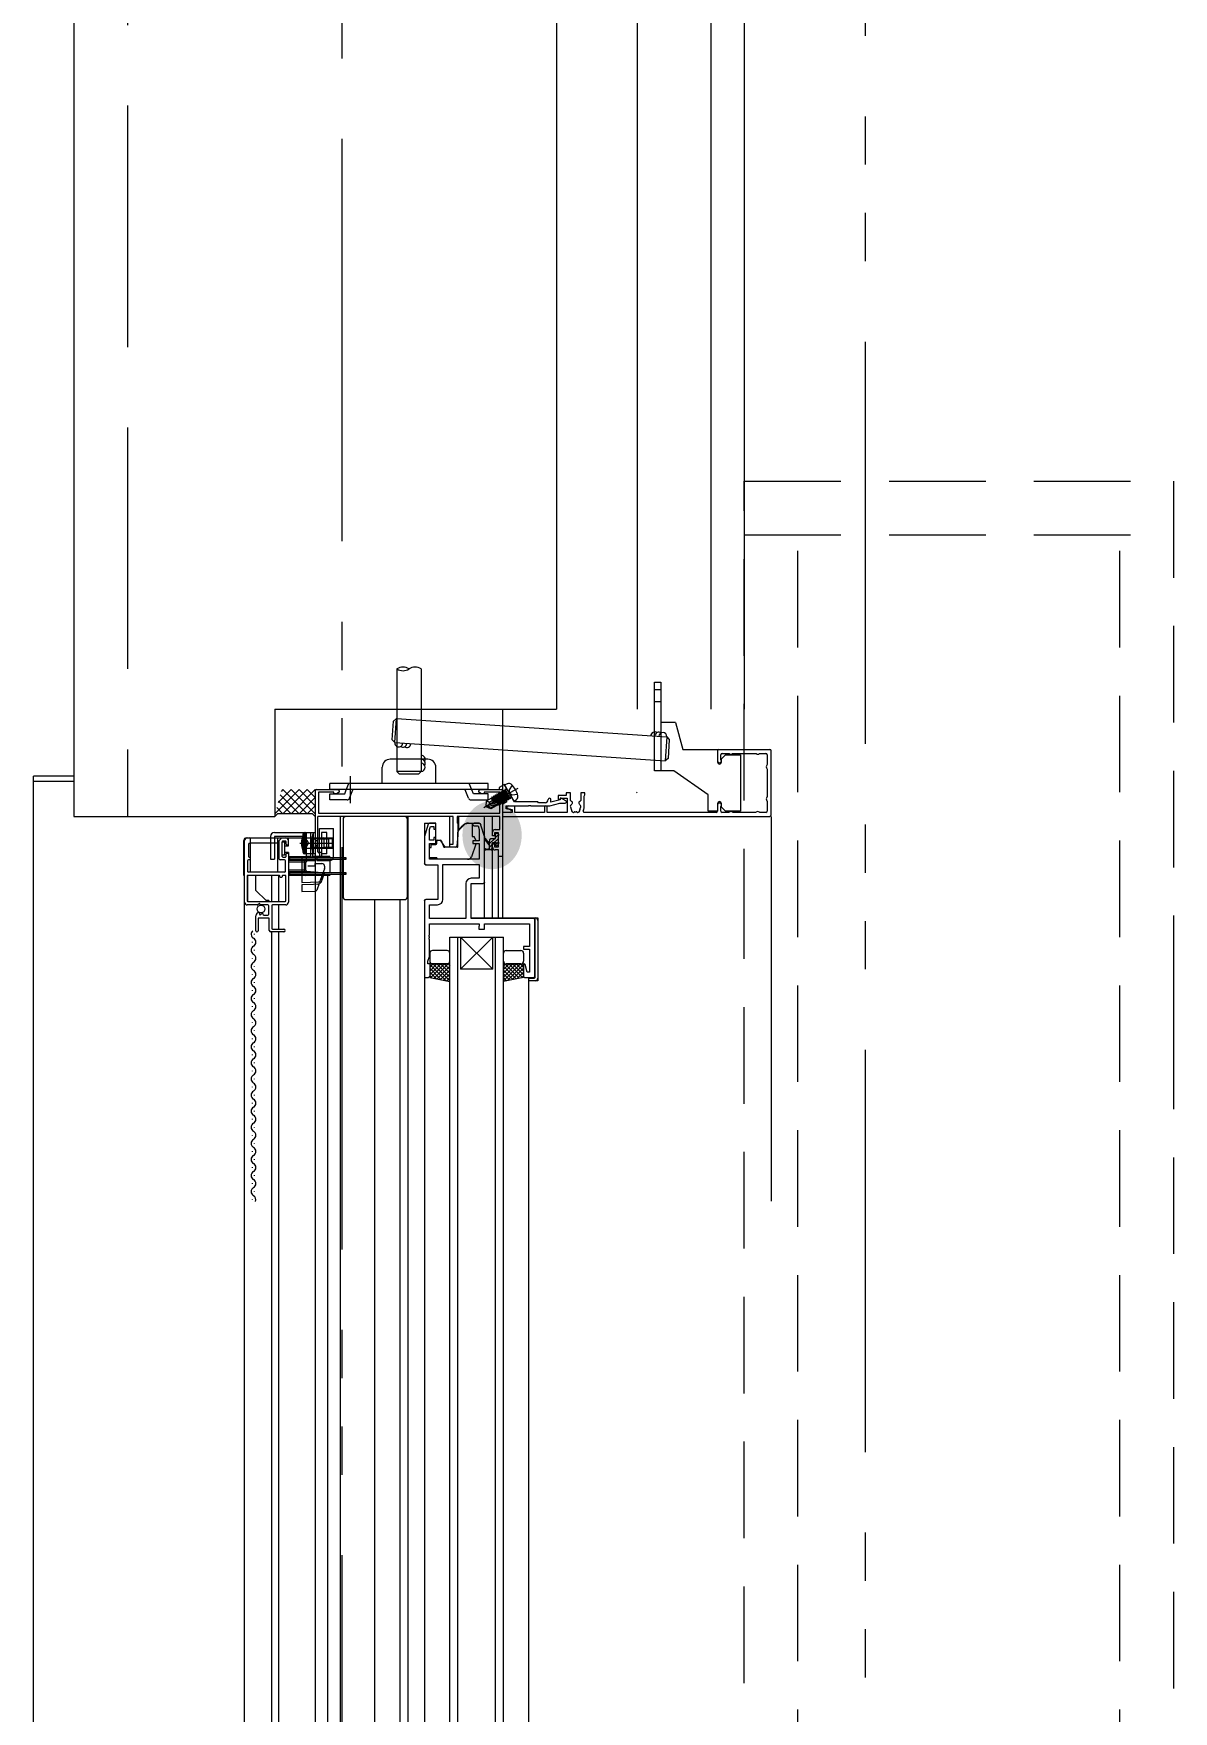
# Model space of a CAD drawing. Units: millimetres at full size. Extents: x -12803 to 120774, y -9413 to 101127.
# Drawn here: x 78964 to 79389, y 13878 to 14503 of the extents above; entities that cross this region are included whole.
import ezdxf
from ezdxf.enums import TextEntityAlignment as Align

# ---------------------------------------------------------------- set-up
doc = ezdxf.new("R2010")
doc.units = ezdxf.units.MM
doc.header["$LTSCALE"] = 30
for name, pattern in [('DASHED1', [1.8, 1.2, -0.6]), ('DASHED3', [4, 3, -1]), ('DOUBLE_CHAIN1', [8.8, 5, -1, 0.6, -0.6, 0.6, -1])]:
    doc.linetypes.add(name, pattern=pattern)
doc.layers.add('0-0_NoName', color=7, linetype='Continuous')
for name, color, linetype, lineweight in [('2-0_通芯', 7, 'DOUBLE_CHAIN1', 15), ('2-1_躯体', 7, 'Continuous', 15), ('2-3_間仕切り', 7, 'Continuous', 15), ('2-A_建具', 7, 'Continuous', 15)]:
    doc.layers.add(name, color=color, linetype=linetype, lineweight=lineweight)
doc.styles.add('ＭＳ ゴシック', font='')
doc.styles.get('ＭＳ ゴシック').set_extended_font_data('MS Gothic')

# ---------------------------------------------------------------- blocks, each defined once
blk = doc.blocks.new('グループ部品-732')
at = {"layer": '2-0_通芯'}
blk.add_line((79079.36, 20799.98), (79079.36, 5670.44), dxfattribs=at)
at = {"layer": '2-1_躯体'}
for p, q in [((78979.36, 19896.41), (78979.36, 14211.41)), ((79159.36, 19326.41), (79159.36, 14251.41)), ((79054.36, 14251.41), (79159.36, 14251.41)), ((79054.36, 14251.41), (79054.36, 14211.41)), ((78979.36, 14211.41), (79054.36, 14211.41))]:
    blk.add_line(p, q, dxfattribs=at)
at = {"layer": '2-1_躯体', "linetype": 'DASHED3'}
blk.add_line((78999.36, 19876.41), (78999.36, 14211.41), dxfattribs=at)
at = {"layer": '2-3_間仕切り'}
for p, q in [((79189.36, 19296.41), (79189.36, 14251.41)), ((79216.86, 16763.91), (79216.86, 14251.41)), ((79229.36, 16763.91), (79229.36, 14251.41))]:
    blk.add_line(p, q, dxfattribs=at)
at = {"layer": '2-A_建具', "linetype": 'DASHED1'}
for p, q in [((79229.36, 14316.41), (79389.36, 14316.41)), ((79249.36, 12276.41), (79249.36, 14316.41)), ((79369.36, 12276.41), (79369.36, 14316.41)), ((79229.36, 12808.3), (79229.36, 14163.34)), ((79389.36, 14138.3), (79389.36, 12785.54))]:
    blk.add_line(p, q, dxfattribs=at)
at = {"layer": '2-A_建具'}
for p, q in [((79099.86, 14266.41), (79099.86, 14228.21)), ((79108.86, 14266.41), (79108.86, 14228.21)), ((79195.91, 14228.41), (79195.91, 14261.41)), ((79195.91, 14261.41), (79198.21, 14261.41)), ((79195.91, 14258.76), (79198.21, 14258.76)), ((79198.21, 14261.41), (79198.21, 14228.41)), ((79139.36, 14173.61), (79139.36, 14251.41)), ((79195.91, 14254.26), (79198.21, 14254.26)), ((79099.05, 14238.92), (79099.66, 14247.9)), ((79099.66, 14247.9), (79200.46, 14241.1)), ((79203.73, 14246.41), (79198.21, 14246.41)), ((79203.73, 14246.41), (79206.41, 14236.41)), ((79099.05, 14238.92), (79098.12, 14239.99)), ((79099.05, 14238.92), (79199.85, 14232.12)), ((79200.46, 14241.1), (79199.85, 14232.12)), ((79200.46, 14241.1), (79201.39, 14240.03)), ((79111.36, 14232.71), (79097.36, 14232.71)), ((79206.41, 14236.41), (79238.86, 14236.41)), ((79219.36, 14235.91), (79219.36, 14232.16)), ((79219.41, 14236.41), (79219.41, 14231.61)), ((79220.81, 14232.91), (79222.31, 14234.41)), ((79220.81, 14231.61), (79220.81, 14232.91)), ((79222.31, 14234.41), (79227.91, 14234.41)), ((79227.91, 14234.41), (79227.91, 14213.41)), ((79239.36, 14211.91), (79239.36, 14235.91)), ((78964.36, 14224.41), (78964.36, 14226.41)), ((78979.36, 14226.41), (78964.36, 14226.41)), ((79082.36, 14226.41), (79082.36, 14216.41)), ((79094.36, 14223.71), (79094.36, 14229.71)), ((79108.86, 14228.21), (79099.86, 14228.21)), ((79108.86, 14228.21), (79107.86, 14227.21)), ((79114.36, 14223.71), (79114.36, 14229.71)), ((79203.05, 14228.41), (79195.91, 14228.41)), ((78964.36, 12527.91), (78964.36, 14224.41)), ((78979.36, 14224.41), (78964.36, 14224.41)), ((79063.36, 14221.41), (79054.36, 14212.41)), ((79060.36, 14221.41), (79055.51, 14216.56)), ((79056.31, 14219.45), (79063.36, 14212.41)), ((79057.36, 14221.41), (79056.66, 14220.72)), ((79057.36, 14221.41), (79066.36, 14212.41)), ((79066.36, 14221.41), (79057.36, 14212.41)), ((79060.36, 14221.41), (79069.36, 14212.41)), ((79069.36, 14221.41), (79060.36, 14212.41)), ((79063.36, 14221.41), (79069.36, 14215.41)), ((79066.36, 14221.41), (79069.36, 14218.41)), ((79069.36, 14220.91), (79069.36, 13298.61)), ((79069.86, 14221.41), (79077.86, 14221.41)), ((79133.86, 14223.71), (79074.86, 14223.71)), ((79074.86, 14221.41), (79074.86, 14223.71)), ((79133.86, 14221.41), (79074.86, 14221.41)), ((79074.86, 14219.83), (79080.36, 14219.83)), ((79074.86, 14217.53), (79074.86, 14219.83)), ((79082.16, 14218.16), (79083.44, 14221.33)), ((79126.55, 14218.16), (79125.27, 14221.34)), ((79127.75, 14221.34), (79126.82, 14223.64)), ((79128.36, 14219.84), (79127.75, 14221.34)), ((79133.86, 14219.84), (79128.36, 14219.84)), ((79130.86, 14221.41), (79139.36, 14221.41)), ((79133.86, 14221.41), (79133.86, 14223.71)), ((79133.86, 14217.54), (79133.86, 14219.84)), ((79136.6, 14219.42), (79136.45, 14219.33)), ((79136.45, 14219.33), (79136.45, 14218.89)), ((79136.45, 14219.33), (79139.03, 14216.25)), ((79136.6, 14219.42), (79136.98, 14219.2)), ((79139.18, 14216.34), (79136.6, 14219.42)), ((79137.2, 14219.77), (79137.05, 14219.68)), ((79137.05, 14219.68), (79137.05, 14219.24)), ((79137.05, 14219.68), (79139.64, 14216.6)), ((79137.2, 14219.77), (79137.58, 14219.55)), ((79139.79, 14216.69), (79137.2, 14219.77)), ((79137.58, 14219.55), (79137.66, 14219.59)), ((79137.58, 14219.55), (79139.79, 14217.13)), ((79137.81, 14220.12), (79137.66, 14220.03)), ((79137.66, 14220.03), (79137.66, 14219.59)), ((79137.66, 14220.03), (79140.25, 14216.95)), ((79139.87, 14217.17), (79137.66, 14219.59)), ((79137.81, 14220.12), (79138.19, 14219.9)), ((79140.4, 14217.04), (79137.81, 14220.12)), ((79138.19, 14219.9), (79138.27, 14219.94)), ((79138.19, 14219.9), (79140.4, 14217.48)), ((79138.27, 14220.38), (79138.27, 14219.94)), ((79138.8, 14220.25), (79138.87, 14220.29)), ((79139.02, 14220.82), (79138.87, 14220.73)), ((79138.87, 14220.73), (79138.87, 14220.29)), ((79138.87, 14220.73), (79141.46, 14217.65)), ((79141.08, 14217.87), (79138.87, 14220.29)), ((79139.4, 14220.6), (79139.48, 14220.64)), ((79139.4, 14220.6), (79141.61, 14218.18)), ((79139.48, 14221.08), (79139.48, 14220.64)), ((79139.48, 14221.08), (79142.06, 14218)), ((79141.68, 14218.22), (79139.48, 14220.64)), ((79140.01, 14223.14), (79141.02, 14223.62)), ((79143.51, 14217.08), (79140.01, 14223.14)), ((79140.01, 14220.95), (79140.08, 14220.99)), ((79140.08, 14221.43), (79140.08, 14220.99)), ((79141.05, 14219.93), (79140.08, 14220.99)), ((79142.14, 14218.05), (79140.16, 14221.47)), ((79140.46, 14221.36), (79140.28, 14221.26)), ((79140.75, 14219.53), (79145.01, 14221.99)), ((79189.16, 14220.21), (79189.36, 14220.41)), ((79055.01, 14214.76), (79057.36, 14212.41)), ((79055.66, 14217.11), (79060.36, 14212.41)), ((79069.36, 14218.41), (79063.36, 14212.41)), ((79069.36, 14215.41), (79066.36, 14212.41)), ((79081.23, 14217.53), (79074.86, 14217.53)), ((79127.48, 14217.54), (79133.86, 14217.54)), ((79137.98, 14217.93), (79132.29, 14214.65)), ((79133.15, 14217.05), (79133.02, 14215.24)), ((79134.4, 14215.86), (79133.02, 14215.24)), ((79133.17, 14214.98), (79133.02, 14215.24)), ((79135.13, 14218.19), (79133.15, 14217.05)), ((79133.48, 14215.16), (79133.17, 14214.98)), ((79134.8, 14214.19), (79133.17, 14214.98)), ((79134.39, 14216.67), (79133.21, 14217.08)), ((79134.81, 14214.54), (79133.48, 14215.16)), ((79134.4, 14215.86), (79137.34, 14216.57)), ((79136.22, 14216.3), (79135.13, 14218.19)), ((79135.16, 14218.15), (79135.24, 14218.19)), ((79135.39, 14218.72), (79135.24, 14218.63)), ((79135.24, 14218.63), (79135.24, 14218.19)), ((79135.24, 14218.63), (79137.03, 14216.49)), ((79136.83, 14216.45), (79135.24, 14218.19)), ((79135.39, 14218.72), (79135.77, 14218.5)), ((79137.22, 14216.54), (79135.39, 14218.72)), ((79135.77, 14218.5), (79135.84, 14218.54)), ((79135.77, 14218.5), (79137.97, 14216.08)), ((79135.99, 14219.07), (79135.84, 14218.98)), ((79135.84, 14218.98), (79135.84, 14218.54)), ((79135.84, 14218.98), (79138.43, 14215.9)), ((79138.05, 14216.12), (79135.84, 14218.54)), ((79135.99, 14219.07), (79136.37, 14218.85)), ((79138.58, 14215.99), (79135.99, 14219.07)), ((79136.37, 14218.85), (79136.45, 14218.89)), ((79136.37, 14218.85), (79138.58, 14216.43)), ((79138.65, 14216.47), (79136.45, 14218.89)), ((79136.78, 14215.33), (79136.63, 14215.59)), ((79136.75, 14215.37), (79137.44, 14215.77)), ((79136.98, 14219.2), (79137.05, 14219.24)), ((79136.98, 14219.2), (79139.18, 14216.78)), ((79139.26, 14216.82), (79137.05, 14219.24)), ((79137.41, 14216.04), (79137.82, 14215.55)), ((79137.97, 14215.64), (79137.56, 14216.13)), ((79137.97, 14215.64), (79137.82, 14215.55)), ((79137.97, 14216.08), (79138.05, 14216.12)), ((79137.97, 14215.64), (79137.97, 14216.08)), ((79138.43, 14215.9), (79138.05, 14216.12)), ((79138.58, 14215.99), (79138.43, 14215.9)), ((79138.58, 14216.43), (79138.65, 14216.47)), ((79138.58, 14215.99), (79138.58, 14216.43)), ((79139.03, 14216.25), (79138.65, 14216.47)), ((79138.84, 14218.43), (79139.88, 14219.03)), ((79139.18, 14216.34), (79139.03, 14216.25)), ((79139.18, 14216.78), (79139.26, 14216.82)), ((79139.18, 14216.34), (79139.18, 14216.78)), ((79139.64, 14216.6), (79139.26, 14216.82)), ((79139.79, 14216.69), (79139.64, 14216.6)), ((79139.79, 14217.13), (79139.87, 14217.17)), ((79139.79, 14216.69), (79139.79, 14217.13)), ((79140.25, 14216.95), (79139.87, 14217.17)), ((79140.4, 14217.04), (79140.25, 14216.95)), ((79140.4, 14217.48), (79140.47, 14217.52)), ((79140.4, 14217.04), (79140.4, 14217.48)), ((79141, 14217.83), (79141.08, 14217.87)), ((79141, 14217.39), (79141, 14217.83)), ((79141.46, 14217.65), (79141.08, 14217.87)), ((79141.61, 14217.74), (79141.46, 14217.65)), ((79141.61, 14218.18), (79141.68, 14218.22)), ((79141.61, 14217.74), (79141.61, 14218.18)), ((79142.06, 14218), (79141.68, 14218.22)), ((79142.19, 14218.36), (79142.01, 14218.26)), ((79142.14, 14218.05), (79142.06, 14218)), ((79143.51, 14217.08), (79144.43, 14217.72)), ((79164.67, 14214.71), (79164.61, 14214.83)), ((79164.75, 14215.62), (79164.84, 14215.71)), ((79164.88, 14213.91), (79164.87, 14214.06)), ((79165.31, 14216.47), (79165.31, 14216.61)), ((79166.2, 14213.13), (79166.05, 14213.09)), ((79166.86, 14213.09), (79166.71, 14213.13)), ((79167.61, 14216.61), (79167.61, 14216.47)), ((79168.04, 14214.06), (79168.03, 14213.91)), ((79168.07, 14215.71), (79168.16, 14215.62)), ((79168.3, 14214.83), (79168.25, 14214.71)), ((79219.41, 14213.41), (79215.91, 14213.41)), ((79219.36, 14215.66), (79219.36, 14213.41)), ((79219.41, 14216.21), (79219.41, 14213.41)), ((79220.81, 14214.91), (79220.81, 14216.21)), ((79222.31, 14213.41), (79220.81, 14214.91)), ((79227.91, 14213.41), (79222.31, 14213.41)), ((79070.36, 14198.21), (79070.36, 14211.41)), ((79070.99, 14206.9), (79074.69, 14206.94)), ((79070.99, 14197.94), (79070.99, 14206.9)), ((79074.69, 14206.94), (79076.19, 14206.91)), ((79076.19, 14196.44), (79076.19, 14206.91)), ((79079.76, 14210.39), (79079.76, 14181.39)), ((79102.76, 14211.39), (79080.76, 14211.39)), ((79103.76, 14181.39), (79103.76, 14210.39)), ((79104.06, 13316.41), (79104.06, 14211.41)), ((79110.06, 14208.91), (79110.06, 14193.91)), ((79110.06, 14208.91), (79114.36, 14208.91)), ((79111.34, 14208.2), (79110.08, 14203.98)), ((79114.36, 14208.91), (79112.3, 14208.91)), ((79119.56, 14199.91), (79119.56, 14211.41)), ((79122.84, 14206.15), (79124.26, 14207.84)), ((79122.96, 14206.29), (79122.96, 14211.41)), ((79126.56, 14208.91), (79127.86, 14208.91)), ((79130.21, 14208.91), (79128.66, 14208.91)), ((79132.44, 14203.98), (79131.17, 14208.2)), ((79132.46, 14173.61), (79132.46, 14211.41)), ((79218.86, 14212.91), (79169.68, 14212.91)), ((79239.36, 14211.41), (79239.36, 14067.91)), ((79042.76, 14189.41), (79042.76, 14202.41)), ((79043.06, 13279.41), (79043.06, 14202.41)), ((79043.76, 14203.41), (79075.76, 14203.41)), ((79044.46, 14200.91), (79044.46, 14196.51)), ((79045.26, 14190.61), (79045.26, 14203.41)), ((79055.46, 14201.41), (79045.26, 14201.41)), ((79052.66, 14203.91), (79052.66, 14195.41)), ((79054.16, 14205.41), (79069.36, 14205.41)), ((79066.16, 14203.91), (79054.16, 14203.91)), ((79054.16, 14203.91), (79054.16, 14195.41)), ((79055.46, 14190.61), (79055.46, 14203.41)), ((79058.26, 14202.21), (79057.36, 14202.21)), ((79058.56, 14201.01), (79058.56, 14201.91)), ((79059.06, 14200.71), (79058.86, 14200.71)), ((79059.36, 14200.41), (79059.36, 14203.41)), ((79063.63, 14201.41), (79076.06, 14201.41)), ((79064.86, 14197.91), (79064.86, 14204.91)), ((79065.76, 14197.41), (79065.76, 14205.41)), ((79066.16, 14194.41), (79066.16, 14205.41)), ((79067.66, 14205.41), (79067.66, 14196.41)), ((79068.36, 14203.41), (79068.36, 14196.41)), ((79069.36, 14205.41), (79068.71, 14205.35)), ((79068.71, 14197.47), (79068.71, 14205.35)), ((79070.36, 14203.03), (79069.53, 14203.14)), ((79070.36, 14203.41), (79069.62, 14203.15)), ((79070.36, 14203.03), (79074.36, 14203.03)), ((79073.69, 14205.41), (79071.69, 14205.41)), ((79071.76, 14203.41), (79071.76, 14199.41)), ((79072.56, 14203.06), (79071.93, 14203.14)), ((79072.56, 14203.41), (79072.02, 14203.15)), ((79072.56, 14203.41), (79072.56, 14199.41)), ((79075.76, 14203.06), (79072.56, 14203.06)), ((79073.69, 14197.41), (79073.69, 14205.41)), ((79074.36, 14203.41), (79074.36, 14199.41)), ((79075.76, 14199.41), (79075.76, 14203.41)), ((79112.66, 14200.98), (79114.36, 14200.98)), ((79112.66, 14199.81), (79112.66, 14200.98)), ((79114.66, 14201.28), (79114.66, 14202.21)), ((79116.48, 14202.18), (79117.2, 14200.18)), ((79122.56, 14200.13), (79122.61, 14205.51)), ((79129.3, 14201.04), (79127.62, 14196.4)), ((79129.26, 14202.6), (79128.65, 14203.91)), ((79132.44, 14203.98), (79132.46, 14203.84)), ((79134.23, 14200.81), (79132.54, 14203.03)), ((79134.23, 14201.41), (79132.83, 14203.23)), ((79136.19, 14203.11), (79134.23, 14201.14)), ((79134.23, 14202.11), (79134.23, 14198.91)), ((79135.23, 14200.8), (79134.23, 14199.8)), ((79134.69, 14202.95), (79134.38, 14202.65)), ((79136.33, 14203.11), (79135.23, 14203.11)), ((79135.23, 14201.21), (79135.23, 14199.21)), ((79136.17, 14201.51), (79135.53, 14201.51)), ((79137.53, 14203.1), (79135.94, 14201.51)), ((79136.63, 14203.41), (79136.63, 14204.81)), ((79137.73, 14204.64), (79136.63, 14203.54)), ((79137.69, 14201.92), (79136.63, 14200.85)), ((79136.63, 14200.71), (79136.63, 14201.05)), ((79136.83, 14205.09), (79136.64, 14204.91)), ((79136.93, 14205.11), (79137.43, 14205.11)), ((79137.64, 14201), (79137.14, 14200.5)), ((79137.53, 14204.11), (79137.53, 14202.01)), ((79137.73, 14204.81), (79137.73, 14204.31)), ((79137.73, 14201.81), (79137.73, 14201.21)), ((79044.16, 14194.91), (79044.16, 14190.91)), ((79044.96, 14195.21), (79044.46, 14195.21)), ((79044.76, 14196.21), (79044.96, 14196.21)), ((79052.66, 14195.41), (79054.16, 14195.41)), ((79057.96, 14195.21), (79056.26, 14195.21)), ((79057.91, 14196.96), (79057.06, 14196.96)), ((79057.36, 14196.21), (79058.26, 14196.21)), ((79057.91, 14200.41), (79059.36, 14200.41)), ((79059.36, 14198.01), (79057.91, 14198.01)), ((79058.26, 14190.91), (79058.26, 14194.91)), ((79058.56, 14196.51), (79058.56, 14197.41)), ((79058.86, 14197.71), (79059.06, 14197.71)), ((79059.36, 14198.01), (79059.36, 14179.41)), ((79059.36, 14196.41), (79065.86, 14196.41)), ((79080.86, 14195.91), (79059.36, 14195.91)), ((79066.31, 14194.95), (79059.36, 14194.95)), ((79059.36, 14194.45), (79065.86, 14194.45)), ((79059.86, 14195.41), (79059.86, 14195.91)), ((79064.36, 14196.04), (79066.16, 14196.08)), ((79064.36, 14196.04), (79064.36, 14186.79)), ((79065.76, 14197.41), (79065.11, 14197.47)), ((79069.36, 14197.41), (79065.36, 14197.41)), ((79065.36, 14195.91), (79065.36, 14196.41)), ((79065.36, 14190.41), (79065.36, 14195.41)), ((79075.76, 14199.41), (79065.76, 14199.41)), ((79071.86, 14195.91), (79065.86, 14196.41)), ((79065.86, 14191.37), (79065.86, 14194.45)), ((79067.66, 14196.41), (79066.16, 14196.41)), ((79066.31, 14194.95), (79071.86, 14195.41)), ((79069.06, 14194.91), (79066.66, 14194.91)), ((79074.86, 14196.41), (79068.36, 14196.41)), ((79069.36, 14197.41), (79068.71, 14197.47)), ((79070.36, 14199.79), (79069.53, 14199.68)), ((79070.36, 14199.41), (79069.62, 14199.67)), ((79070.36, 14199.79), (79074.36, 14199.79)), ((79070.96, 14197.61), (79070.96, 14196.41)), ((79071.69, 14197.94), (79070.99, 14197.94)), ((79073.69, 14197.41), (79071.69, 14197.41)), ((79072.56, 14199.76), (79071.93, 14199.68)), ((79072.56, 14199.41), (79072.02, 14199.67)), ((79075.76, 14199.76), (79072.56, 14199.76)), ((79074.69, 14194.94), (79074.71, 14194.94)), ((79074.86, 14194.91), (79074.86, 14190.91)), ((79080.36, 14195.91), (79080.36, 14195.41)), ((79111.99, 14199.81), (79112.66, 14199.81)), ((79114.66, 14196.01), (79111.99, 14196.01)), ((79114.66, 14196.01), (79114.66, 14195.41)), ((79122.56, 14199.91), (79117.65, 14199.91)), ((79134.93, 14198.91), (79132.93, 14198.91)), ((79133.1, 14199.21), (79134.23, 14199.41)), ((79135.23, 14199.45), (79134.69, 14198.91)), ((79139.36, 14196.41), (79137.76, 14196.41)), ((79043.06, 14189.41), (79042.76, 14189.41)), ((79043.96, 14189.11), (79043.96, 14180.01)), ((79044.26, 14179.71), (79044.26, 14189.41)), ((79055.96, 14189.41), (79044.26, 14189.41)), ((79057.96, 14190.61), (79044.46, 14190.61)), ((79047.26, 14183.81), (79047.26, 14189.41)), ((79053.16, 14179.71), (79053.16, 14189.41)), ((79055.86, 14179.71), (79055.86, 14189.41)), ((79056.16, 14188.91), (79056.16, 14189.21)), ((79056.76, 14188.61), (79056.46, 14188.61)), ((79057.06, 14189.21), (79057.06, 14188.91)), ((79058.16, 14189.41), (79057.26, 14189.41)), ((79058.46, 14180.01), (79058.46, 14189.11)), ((79065.86, 14191.37), (79059.36, 14191.37)), ((79059.36, 14190.87), (79066.31, 14190.87)), ((79074.86, 14189.41), (79059.36, 14189.41)), ((79059.86, 14189.91), (79059.86, 14190.41)), ((79065.36, 14189.41), (79065.36, 14189.91)), ((79065.86, 14189.41), (79071.86, 14189.91)), ((79071.86, 14190.41), (79066.31, 14190.87)), ((79069.34, 14192.91), (79066.66, 14192.91)), ((79069.34, 14192.91), (79069.06, 14192.92)), ((79069.34, 14192.91), (79069.37, 14193.91)), ((79069.36, 14193.91), (79071.89, 14193.82)), ((79072.83, 14191.83), (79071.02, 14186.85)), ((79072.72, 14190.08), (79071.45, 14186.6)), ((79071.99, 14188.06), (79071.45, 14188.06)), ((79071.66, 14188.62), (79072.19, 14188.62)), ((79072.71, 14190.06), (79072.18, 14190.06)), ((79072.72, 14190.08), (79072.19, 14190.08)), ((79072.86, 14192.82), (79072.86, 14192)), ((79074.06, 13733.91), (79074.06, 14189.41)), ((79080.36, 14190.41), (79080.36, 14189.91)), ((79130.53, 14188.34), (79127.53, 14188.34)), ((79051.06, 14180.01), (79047.26, 14183.81)), ((79064.36, 14185.87), (79064.36, 14183.41)), ((79064.36, 14183.41), (79069.5, 14183.59)), ((79070.85, 14186.39), (79069.95, 14183.92)), ((79070.55, 14187.02), (79071.02, 14186.85)), ((79070.92, 14186.6), (79071.45, 14186.6)), ((79070.93, 14186.62), (79071.46, 14186.62)), ((79047.78, 14178.41), (79044.06, 14178.41)), ((79044.26, 14179.71), (79058.16, 14179.71)), ((79048.43, 14178.86), (79047.97, 14178.48)), ((79051.76, 14178.41), (79049.06, 14178.41)), ((79052.06, 14180.01), (79051.06, 14180.01)), ((79052.06, 14180.01), (79052.06, 14179.71)), ((79052.06, 14174.91), (79052.06, 14178.11)), ((79053.16, 14178.11), (79053.16, 14169.71)), ((79058.36, 14178.41), (79053.46, 14178.41)), ((79055.86, 14169.41), (79055.86, 14178.41)), ((79080.76, 14180.39), (79102.76, 14180.39)), ((79091.56, 13316.41), (79091.56, 14180.39)), ((79101.06, 13316.41), (79101.06, 14180.39)), ((79110.06, 14179.91), (79110.06, 13733.91)), ((79047.26, 14168.81), (79047.26, 14174.31)), ((79048.06, 14173.21), (79048.06, 14168.81)), ((79051.96, 14173.51), (79048.36, 14173.51)), ((79048.65, 14175.36), (79048.58, 14175.11)), ((79049.09, 14174.82), (79049.51, 14175.25)), ((79049.86, 14175.11), (79049.86, 14174.91)), ((79050.16, 14174.61), (79051.76, 14174.61)), ((79052.26, 14168.91), (79052.26, 14173.21)), ((79053.46, 14169.41), (79057.66, 14169.41)), ((79132.76, 14173.41), (79132.76, 14173.61)), ((79151.26, 14151.91), (79151.26, 14172.91)), ((79151.36, 14151.41), (79151.36, 14173.61)), ((79046, 14164.41), (79046, 14164.61)), ((79046.76, 14167.41), (79046.76, 14167.61)), ((79057.66, 14168.41), (79052.76, 14168.41)), ((79053.16, 13313.41), (79053.16, 14168.41)), ((79055.86, 13313.41), (79055.86, 14168.41)), ((79111.99, 14166.37), (79111.99, 14166.45)), ((79119.56, 14166.41), (79139.56, 14166.41)), ((79119.56, 13301.41), (79119.56, 14166.41)), ((79122.56, 13301.41), (79122.56, 14166.41)), ((79123.56, 14166.41), (79123.56, 14154.41)), ((79135.56, 14154.41), (79123.56, 14166.41)), ((79123.56, 14154.41), (79135.56, 14166.41)), ((79135.56, 14154.41), (79135.56, 14166.41)), ((79136.56, 13301.41), (79136.56, 14166.41)), ((79139.56, 13301.41), (79139.56, 14166.41)), ((79046, 14158.41), (79046, 14158.61)), ((79046.76, 14161.41), (79046.76, 14161.61)), ((79112.06, 14160.41), (79112.06, 14157.41)), ((79118.56, 14161.41), (79113.06, 14161.41)), ((79119.56, 14157.41), (79119.56, 14160.41)), ((79139.56, 14157.41), (79139.56, 14160.41)), ((79140.56, 14161.41), (79146.06, 14161.41)), ((79147.06, 14160.41), (79147.06, 14157.41)), ((79046, 14152.41), (79046, 14152.61)), ((79046.76, 14155.41), (79046.76, 14155.61)), ((79110.06, 14151.41), (79111.56, 14151.41)), ((79119.56, 14156.41), (79111.36, 14156.41)), ((79116.17, 14156.41), (79112.06, 14152.29)), ((79114.76, 14156.41), (79112.06, 14153.71)), ((79113.34, 14156.41), (79112.06, 14155.12)), ((79112.06, 14156.41), (79112.06, 14151.41)), ((79112.06, 14156.18), (79118.02, 14150.22)), ((79112.06, 14154.77), (79116.25, 14150.57)), ((79112.06, 14153.35), (79114.49, 14150.92)), ((79112.06, 14151.94), (79112.72, 14151.28)), ((79112.06, 14151.41), (79119.56, 14149.91)), ((79117.59, 14156.41), (79112.5, 14151.32)), ((79113.06, 14156.41), (79118.56, 14156.41)), ((79113.24, 14156.41), (79119.56, 14150.1)), ((79119, 14156.41), (79113.68, 14151.09)), ((79114.66, 14156.41), (79119.56, 14151.51)), ((79119.56, 14155.55), (79114.85, 14150.85)), ((79119.56, 14154.14), (79116.03, 14150.61)), ((79116.07, 14156.41), (79119.56, 14152.92)), ((79119.56, 14152.72), (79117.21, 14150.38)), ((79117.49, 14156.41), (79119.56, 14154.34)), ((79119.56, 14151.31), (79118.39, 14150.14)), ((79118.9, 14156.41), (79119.56, 14155.75)), ((79135.56, 14154.41), (79123.56, 14154.41)), ((79145.87, 14156.41), (79139.56, 14150.1)), ((79144.46, 14156.41), (79139.56, 14151.51)), ((79139.56, 14156.41), (79147.06, 14156.41)), ((79143.04, 14156.41), (79139.56, 14152.92)), ((79141.63, 14156.41), (79139.56, 14154.34)), ((79140.21, 14156.41), (79139.56, 14155.75)), ((79139.56, 14155.55), (79144.26, 14150.85)), ((79139.56, 14154.14), (79143.08, 14150.61)), ((79139.56, 14152.72), (79141.9, 14150.38)), ((79147.06, 14151.41), (79139.56, 14149.91)), ((79139.56, 14151.31), (79140.72, 14150.14)), ((79140.11, 14156.41), (79145.44, 14151.09)), ((79146.06, 14156.41), (79140.56, 14156.41)), ((79147.06, 14156.18), (79141.09, 14150.22)), ((79141.53, 14156.41), (79146.61, 14151.32)), ((79147.06, 14154.77), (79142.86, 14150.57)), ((79142.94, 14156.41), (79147.06, 14152.29)), ((79144.36, 14156.41), (79147.06, 14153.71)), ((79147.06, 14153.35), (79144.63, 14150.92)), ((79145.77, 14156.41), (79147.06, 14155.12)), ((79147.06, 14151.94), (79146.39, 14151.28)), ((79147.06, 14156.41), (79147.06, 14151.41)), ((79147.56, 14151.41), (79150.76, 14151.41)), ((79149.06, 13316.41), (79149.06, 14151.41)), ((79149.06, 14151.11), (79151.06, 14151.11)), ((79046, 14146.41), (79046, 14146.61)), ((79046.76, 14149.41), (79046.76, 14149.61)), ((79046, 14140.41), (79046, 14140.61)), ((79046.76, 14143.41), (79046.76, 14143.61)), ((79046, 14134.41), (79046, 14134.61)), ((79046.76, 14137.41), (79046.76, 14137.61)), ((79046, 14128.41), (79046, 14128.61)), ((79046.76, 14131.41), (79046.76, 14131.61)), ((79046.76, 14125.41), (79046.76, 14125.61)), ((79046, 14122.41), (79046, 14122.61)), ((79046.76, 14119.41), (79046.76, 14119.61)), ((79046, 14116.41), (79046, 14116.61)), ((79046.76, 14113.41), (79046.76, 14113.61)), ((79046, 14110.41), (79046, 14110.61)), ((79046.76, 14107.41), (79046.76, 14107.61)), ((79046, 14104.41), (79046, 14104.61)), ((79046.76, 14101.41), (79046.76, 14101.61)), ((79046, 14098.41), (79046, 14098.61)), ((79046.76, 14095.41), (79046.76, 14095.61)), ((79046, 14092.41), (79046, 14092.61)), ((79046.76, 14089.41), (79046.76, 14089.61)), ((79046, 14086.41), (79046, 14086.61)), ((79046.76, 14083.41), (79046.76, 14083.61)), ((79046, 14080.41), (79046, 14080.61)), ((79046.76, 14077.41), (79046.76, 14077.61)), ((79046, 14074.41), (79046, 14074.61)), ((79046.76, 14071.41), (79046.76, 14071.61)), ((79046, 14068.41), (79046, 14068.61))]:
    blk.add_line(p, q, dxfattribs=at)
at = {"layer": '2-A_建具', "linetype": 'DASHED1'}
blk.add_lwpolyline([(79229.36, 14163.34), (79229.36, 14336.41), (79389.36, 14336.41), (79389.36, 14138.3)], dxfattribs=at)
at = {"layer": '2-A_建具'}
for points in [[(79098.12, 14239.99), (79098.59, 14246.97), (79099.66, 14247.9)], [(79201.39, 14240.03), (79200.92, 14233.05), (79199.85, 14232.12)], [(79220.64, 14232.69), (79220.56, 14232.9), (79220.56, 14234.41)], [(79221.06, 14234.91), (79223.53, 14234.91), (79223.72, 14234.84)], [(79225, 14234.84), (79225.19, 14234.91), (79233.53, 14234.91), (79233.72, 14234.84)], [(79235, 14234.84), (79235.19, 14234.91), (79237.36, 14234.91)], [(79237.86, 14234.41), (79237.86, 14230.74), (79237.79, 14230.55)], [(79107.86, 14227.21), (79100.86, 14227.21), (79099.86, 14228.21)], [(79215.91, 14213.41), (79215.91, 14219.41), (79203.05, 14228.41)], [(79237.79, 14229.27), (79237.86, 14229.08), (79237.86, 14218.74), (79237.79, 14218.55)], [(79078.36, 14220.91), (79078.36, 14220.41), (79077.32, 14219.81), (79076.36, 14219.81), (79076.36, 14220.51), (79070.56, 14220.51), (79070.56, 14212.61), (79138.16, 14212.61), (79138.16, 14220.51), (79132.36, 14220.51), (79132.36, 14219.81), (79131.4, 14219.81), (79130.36, 14220.41), (79130.36, 14220.91)], [(79080.36, 14219.83), (79080.96, 14221.33), (79081.89, 14223.63)], [(79155.06, 14216.51), (79152.66, 14216.51), (79152.36, 14216.81), (79143.66, 14216.81), (79141.98, 14219.72), (79141.78, 14219.82), (79141.51, 14220.29), (79141.52, 14220.51), (79139.9, 14223.32), (79137.96, 14222.2), (79137.96, 14221.41)], [(79141, 14217.39), (79138.42, 14220.47), (79138.27, 14220.38), (79140.85, 14217.3)], [(79141, 14217.39), (79140.85, 14217.3), (79140.47, 14217.52), (79138.27, 14219.94)], [(79138.42, 14220.47), (79138.8, 14220.25), (79141, 14217.83)], [(79141.61, 14217.74), (79139.02, 14220.82), (79139.4, 14220.6)], [(79139.36, 14219.26), (79140.78, 14216.79), (79139.36, 14215.96)], [(79141.89, 14218.47), (79139.63, 14221.17), (79139.48, 14221.08)], [(79139.63, 14221.17), (79140.01, 14220.95), (79141.25, 14219.59)], [(79140.16, 14221.47), (79140.08, 14221.43), (79140.41, 14221.05)], [(79142.78, 14223.07), (79141.66, 14221.38), (79141.7, 14220.08)], [(79144.83, 14219.52), (79142.8, 14219.39), (79141.7, 14220.08)], [(79164.88, 14217.01), (79164.56, 14217.31), (79164.56, 14220.21), (79162.96, 14220.21), (79162.96, 14219.21), (79159.96, 14219.21), (79159.96, 14217.81), (79160.46, 14217.81), (79161.02, 14218.21), (79163.26, 14218.21), (79163.26, 14212.91), (79155.86, 14212.91), (79155.86, 14214.81)], [(79169.66, 14214.91), (79169.66, 14218.99), (79169.96, 14219.51), (79169.96, 14220.21), (79168.36, 14220.21), (79168.36, 14217.31), (79168.03, 14217.01)], [(79133.48, 14215.16), (79137.54, 14216.12), (79134.81, 14214.54)], [(79134.31, 14215.81), (79134.39, 14216.67), (79135.53, 14217.49)], [(79136.78, 14215.33), (79134.8, 14214.19), (79134.81, 14214.54)], [(79137.82, 14215.55), (79137.44, 14215.77), (79137.27, 14215.96)], [(79141.17, 14214.32), (79142.76, 14214.04), (79142.76, 14212.91), (79139.36, 14212.91)], [(79142.14, 14213.9), (79140.56, 14214.18), (79140.56, 14215.31), (79148.9, 14215.31), (79149.08, 14215.43), (79149.63, 14215.43), (79149.81, 14215.31)], [(79154.86, 14214.81), (79154.86, 14212.91), (79143.86, 14212.91), (79143.86, 14215.08), (79141.3, 14215.31)], [(79149.81, 14215.31), (79156.87, 14215.31), (79160.6, 14216.31), (79162.56, 14216.31)], [(79162.81, 14217.24), (79160.86, 14218.37), (79160.65, 14217.57), (79157.26, 14216.66), (79157.26, 14217.71)], [(79220.56, 14213.41), (79220.56, 14214.93), (79220.64, 14215.14)], [(79237.79, 14217.27), (79237.86, 14217.08), (79237.86, 14213.41)], [(79069.36, 14211.41), (79068.36, 14212.41), (79055.36, 14212.41), (79054.36, 14211.41)], [(79078.66, 14211.41), (79078.66, 13298.41), (79062.56, 13298.41)], [(79119.56, 14201.11), (79120.86, 14201.11), (79120.86, 14211.41), (79070.36, 14211.41)], [(79128.66, 14207.91), (79130.11, 14207.91), (79130.53, 14206.52), (79130.53, 14202.31), (79128.16, 14202.31), (79128.16, 14201.31), (79130.53, 14201.31), (79130.53, 14195.41), (79111.99, 14195.41), (79111.99, 14201.31), (79114.36, 14201.31), (79114.36, 14208.91)], [(79114.36, 14203.61), (79113.56, 14203.61), (79113.56, 14202.51), (79111.99, 14202.51), (79111.99, 14206.52), (79112.34, 14207.71), (79113.56, 14207.71), (79113.56, 14206.61), (79114.36, 14206.61)], [(79122.56, 14208.71), (79122.56, 14204.41), (79122.2, 14200.37)], [(79136.46, 14206.51), (79138.16, 14206.51), (79138.16, 14211.41), (79122.26, 14211.41), (79122.26, 14209.1)], [(79122.56, 14199.91), (79122.61, 14205.51), (79122.96, 14206.29), (79125.29, 14208.63), (79126.54, 14208.91), (79130.22, 14208.91), (79130.81, 14208.71), (79131.17, 14208.2)], [(79127.86, 14208.91), (79127.86, 14203.91), (79128.65, 14203.91)], [(79135.46, 14173.61), (79135.46, 14201.21), (79136.26, 14201.21), (79136.26, 14200.11), (79137.76, 14200.11), (79137.76, 14205.31), (79136.26, 14205.31), (79136.26, 14204.21), (79135.46, 14204.21), (79135.46, 14211.41)], [(79139.36, 14211.41), (79238.86, 14211.41), (79239.36, 14211.91)], [(79223.72, 14212.98), (79223.53, 14212.91), (79221.06, 14212.91)], [(79233.72, 14212.98), (79233.53, 14212.91), (79225.19, 14212.91), (79225, 14212.98)], [(79237.36, 14212.91), (79235.19, 14212.91), (79235, 14212.98)], [(79055.96, 14195.51), (79055.96, 14202.41), (79056.96, 14203.41)], [(79057.06, 14196.51), (79057.06, 14201.96), (79057.91, 14201.96), (79057.91, 14196.96)], [(79064.47, 14203.41), (79066.2, 14202.56), (79066.81, 14201.41)], [(79064.47, 14199.41), (79066.2, 14200.27), (79066.81, 14201.41)], [(79065.76, 14205.41), (79065.11, 14205.35), (79065.11, 14197.47)], [(79068.07, 14203.41), (79069.8, 14202.56), (79070.41, 14201.41)], [(79068.07, 14199.41), (79069.8, 14200.27), (79070.41, 14201.41)], [(79071.69, 14205.41), (79071.69, 14196.41), (79069.99, 14196.4), (79069.99, 14194.98), (79074.69, 14194.94)], [(79114.36, 14202.51), (79116.01, 14202.51), (79117.65, 14199.91)], [(79059.36, 14195.41), (79080.86, 14195.41), (79080.86, 14195.91)], [(79071.67, 14197.94), (79071.67, 14197.44), (79071.69, 14197.44)], [(79137.76, 14173.61), (79137.76, 14198.91), (79136.46, 14198.91)], [(79059.36, 14189.91), (79080.86, 14189.91), (79080.86, 14190.41), (79059.36, 14190.41)], [(79110.56, 14193.41), (79110.2, 14193.56), (79110.06, 14193.91)], [(79110.56, 14193.41), (79115.06, 14193.41), (79115.06, 14180.41), (79110.56, 14180.41)], [(79116.99, 14180.48), (79116.99, 14193.48), (79130.53, 14193.48), (79130.53, 14188.34)], [(79064.36, 14186.79), (79067.58, 14186.91), (79070.55, 14187.02)], [(79070.39, 14186.1), (79068.75, 14186.04), (79064.36, 14185.87)], [(79125.53, 14186.34), (79125.53, 14173.41), (79111.99, 14173.41), (79111.99, 14178.48), (79114.99, 14178.48)], [(79150.76, 14173.41), (79127.46, 14173.41), (79127.46, 14186.41), (79131.96, 14186.41)], [(79132.46, 14186.91), (79132.31, 14186.56), (79131.96, 14186.41)], [(79110.06, 14179.91), (79110.2, 14180.26), (79110.56, 14180.41)], [(79111.99, 14167.37), (79111.99, 14171.41), (79130.53, 14171.41), (79130.53, 14170.54)], [(79127.46, 14173.61), (79152.36, 14173.61), (79152.36, 14150.11), (79149.06, 14150.11)], [(79130.36, 14170.21), (79130.36, 14169.41), (79132.46, 14169.41), (79132.46, 14171.41), (79149.33, 14171.41), (79149.33, 14162.91), (79147.06, 14162.91), (79147.06, 14161.91), (79149.33, 14161.91), (79149.33, 14153.34), (79148.41, 14153.34), (79147.65, 14156.19)], [(79111.36, 14156.41), (79111.36, 14157.41), (79111.99, 14159.14), (79111.99, 14165.45)]]:
    blk.add_lwpolyline(points, dxfattribs=at)
blk.add_circle((79049.16, 14176.92), 1.45, dxfattribs=at)
for centre, radius, start, end in [((79102.11, 14263.1), 4, 55.77113, 124.22887), ((79102.11, 14269.72), 4, 235.77113, 304.22887), ((79106.61, 14263.1), 4, 55.77113, 124.22887), ((79100.55, 14238.82), 1.5, 176.14066, 356.14066), ((79102.05, 14238.72), 1.5, 236.14066, 356.14066), ((79103.54, 14238.62), 1.5, 236.14066, 356.14066), ((79195.97, 14241.4), 1.5, 56.14066, 176.14066), ((79197.47, 14241.3), 1.5, 56.14066, 176.14066), ((79198.96, 14241.2), 1.5, 356.14066, 176.14066), ((79097.36, 14229.71), 3, 90.00122, 180.00127), ((79108.86, 14232.71), 1.5, 330, 90), ((79108.86, 14231.21), 1.5, 330, 90), ((79111.36, 14229.71), 3, 0.00155, 90.00122), ((79219.86, 14235.91), 0.5, 90.00001, 179.99999), ((79220.11, 14232.16), 0.75, 180.00002, 44.41533), ((79221.06, 14234.41), 0.5, 90.00001, 179.99999), ((79224.36, 14235.61), 1, 230.28486, 309.71514), ((79234.36, 14235.61), 1, 230.28486, 309.71514), ((79237.36, 14234.41), 0.5, 0.00001, 89.99999), ((79238.86, 14235.91), 0.5, 0.00001, 89.99999), ((79108.86, 14229.71), 1.5, 270, 90), ((79220.11, 14231.61), 0.7, 180, 0), ((79238.56, 14229.91), 1, 140.28486, 219.71514), ((79069.86, 14220.91), 0.5, 90, 180), ((79077.86, 14220.91), 0.5, 0, 90), ((79130.86, 14220.91), 0.5, 90, 180), ((79138.86, 14220.91), 0.5, 0, 90), ((79140.21, 14221.79), 0.5, 300, 30), ((79141.57, 14222.44), 1.3, 45.88085, 115), ((79136.21, 14216.91), 9, 14.11915, 45.88085), ((79081.23, 14218.53), 1, 270, 338.00217), ((79127.48, 14218.54), 1, 202.00335, 270), ((79137.42, 14216.33), 0.248, 300, 107.19096), ((79141.26, 14214.81), 0.5, 85, 259.99999), ((79142.06, 14213.41), 0.5, 270, 80.00001), ((79142.44, 14217.93), 0.5, 30, 120), ((79143.68, 14218.79), 1.3, 305, 14.11915), ((79155.36, 14214.81), 0.5, 359.99999, 180.00001), ((79155.06, 14217.71), 1.2, 270.00001, 359.99999), ((79156.76, 14217.71), 0.5, 359.99999, 180.00001), ((79162.56, 14216.81), 0.5, 270, 60.00001), ((79164.98, 14215.17), 0.5, 116.86995, 223.13013), ((79166.46, 14214.91), 1.8, 186.26017, 208.03073), ((79166.46, 14214.91), 1.8, 134.79286, 153.73983), ((79165.6, 14213.68), 0.75, 162.2996, 307.70036), ((79164.91, 14216.61), 0.4, 359.99999, 94.09604), ((79164.91, 14216.47), 0.4, 314.79276, 359.99993), ((79166.46, 14214.91), 1.8, 261.96925, 278.03075), ((79167.32, 14213.68), 0.75, 232.29964, 17.7004), ((79168.01, 14216.61), 0.4, 85.90396, 180.00001), ((79168.01, 14216.47), 0.4, 180.00007, 225.20724), ((79166.46, 14214.91), 1.8, 26.26017, 45.20714), ((79166.46, 14214.91), 1.8, 331.96927, 353.73983), ((79167.93, 14215.17), 0.5, 316.86987, 63.13005), ((79169.68, 14213.31), 0.4, 153.61216, 269.99994), ((79166.46, 14214.91), 3.2, 333.61222, 0.00002), ((79218.86, 14213.41), 0.5, 270.00001, 359.99999), ((79220.11, 14215.66), 0.75, 315.58467, 179.99998), ((79220.11, 14216.21), 0.7, 0, 180), ((79221.06, 14213.41), 0.5, 180.00001, 269.99999), ((79224.36, 14212.21), 1, 50.28486, 129.71514), ((79234.36, 14212.21), 1, 50.28486, 129.71514), ((79237.36, 14213.41), 0.5, 270.00001, 359.99999), ((79238.56, 14217.91), 1, 140.28486, 219.71514), ((79080.76, 14210.39), 1, 90, 180), ((79102.76, 14210.39), 1, 0, 89.99999), ((79112.3, 14207.91), 1, 90, 163.30076), ((79122.46, 14209.1), 0.2, 180, 255.52249), ((79122.36, 14208.71), 0.2, 0, 75.52249), ((79126.56, 14205.91), 3, 90.00001, 140), ((79128.66, 14208.41), 0.5, 90, 270), ((79130.21, 14207.91), 1, 16.69924, 90), ((79043.76, 14202.41), 1, 90, 180), ((79044.06, 14202.41), 1, 90, 180), ((79044.96, 14200.91), 0.5, 90, 180), ((79044.76, 14202.91), 0.5, 0, 90), ((79044.96, 14201.71), 0.3, 270, 0), ((79054.16, 14203.91), 1.5, 90, 180), ((79057.36, 14201.91), 0.3, 90, 180), ((79058.26, 14201.91), 0.3, 0, 90), ((79058.36, 14202.41), 1, 0, 90), ((79058.86, 14201.01), 0.3, 180, 270), ((79059.06, 14201.01), 0.3, 270, 0), ((79073.76, 14201.41), 9.5, 155.47227, 204.52773), ((79065.36, 14204.91), 0.5, 90, 180), ((79077.36, 14201.41), 9.5, 155.47227, 204.52773), ((79069.56, 14203.34), 0.2, 180, 289.42185), ((79071.96, 14203.34), 0.2, 180, 289.42185), ((79110.56, 14203.84), 0.5, 163.30076, 180), ((79114.36, 14201.28), 0.3, 270, 0), ((79114.96, 14202.21), 0.3, 90.00001, 180), ((79116.01, 14202.01), 0.5, 20, 90), ((79123.6, 14205.5), 1, 140, 179.5), ((79128.36, 14202.18), 1, 7.40692, 25), ((79128.36, 14201.38), 1, 340.14674, 356.11316), ((79132.63, 14203.21), 0.2, 5.58289, 245.58289), ((79131.96, 14203.84), 0.5, 0, 16.69924), ((79135.23, 14202.11), 1, 90, 180), ((79135.53, 14201.21), 0.3, 90, 180), ((79136.46, 14205.51), 1, 90, 180), ((79136.17, 14201.81), 0.3, 270, 326.94427), ((79136.33, 14203.41), 0.3, 270, 0), ((79136.63, 14201.51), 0.25, 303.05573, 146.94427), ((79136.93, 14204.81), 0.3, 90, 180), ((79136.93, 14201.05), 0.3, 123.05573, 180), ((79136.93, 14200.71), 0.3, 180, 315), ((79137.43, 14204.81), 0.3, 0, 90), ((79137.53, 14204.31), 0.2, 270, 0), ((79137.53, 14201.81), 0.2, 0, 90), ((79137.43, 14201.21), 0.3, 315, 0), ((79044.46, 14194.91), 0.3, 90, 180), ((79044.76, 14196.51), 0.3, 180, 270), ((79044.96, 14195.91), 0.3, 0, 90), ((79044.96, 14195.51), 0.3, 270, 0), ((79056.26, 14195.51), 0.3, 180, 270), ((79057.36, 14196.51), 0.3, 180, 270), ((79057.96, 14194.91), 0.3, 0, 90), ((79058.26, 14196.51), 0.3, 270, 0), ((79058.86, 14197.41), 0.3, 90, 180), ((79059.06, 14197.41), 0.3, 0, 90), ((79065.36, 14197.91), 0.5, 180, 270), ((79066.36, 14194.45), 0.5, 94.76364, 180), ((79066.66, 14195.41), 0.5, 180, 270), ((79069.06, 14195.21), 0.3, 270, 0), ((79069.56, 14199.48), 0.2, 70.57815, 180), ((79070.66, 14198.21), 0.3, 180, 270), ((79070.66, 14197.61), 0.3, 0, 90), ((79071.96, 14199.48), 0.2, 70.57815, 180), ((79074.69, 14196.44), 1.5, 271, 0), ((79075.36, 14196.41), 0.5, 180, 270), ((79075.36, 14194.91), 0.5, 90, 180), ((79117.65, 14200.41), 0.5, 200, 270), ((79121.7, 14200.41), 0.5, 270, 355), ((79122.26, 14200.21), 0.3, 270, 359.5), ((79126.21, 14196.91), 1.5, 270, 340.14674), ((79132.93, 14199.11), 0.2, 30, 270), ((79134.93, 14199.21), 0.3, 270, 0), ((79136.46, 14199.91), 1, 180, 270), ((79044.26, 14189.11), 0.3, 90, 180), ((79044.46, 14190.91), 0.3, 180, 270), ((79055.96, 14189.21), 0.2, 0, 90), ((79056.46, 14188.91), 0.3, 180, 270), ((79056.76, 14188.91), 0.3, 270, 0), ((79057.26, 14189.21), 0.2, 90, 180), ((79057.96, 14190.91), 0.3, 270, 0), ((79058.16, 14189.11), 0.3, 0, 90), ((79066.36, 14191.37), 0.5, 180, 265.23636), ((79071.86, 14192.82), 1, 0, 88), ((79072.36, 14192), 0.5, 340, 0), ((79075.36, 14190.91), 0.5, 180, 270), ((79075.36, 14189.41), 0.5, 90, 180), ((79110.56, 14193.91), 0.5, 180, 270), ((79127.53, 14186.34), 2, 90, 180), ((79069.48, 14184.09), 0.5, 273.12042, 340), ((79070.42, 14186.56), 0.457, 266.53576, 338.26228), ((79131.96, 14186.91), 0.5, 270, 0), ((79044.06, 14179.41), 1, 180, 270), ((79044.26, 14180.01), 0.3, 180, 270), ((79048.56, 14174.31), 1.3, 95.21591, 180), ((79047.78, 14178.71), 0.3, 270, 310), ((79048.56, 14178.71), 0.2, 0, 130), ((79048.46, 14175.41), 0.2, 345, 95.21591), ((79049.06, 14178.71), 0.3, 180, 270), ((79051.76, 14178.11), 0.3, 0, 90), ((79053.46, 14178.11), 0.3, 90, 180), ((79058.16, 14180.01), 0.3, 270, 0), ((79058.36, 14179.41), 1, 270, 0), ((79080.76, 14181.39), 1, 180, 270), ((79102.76, 14181.39), 1, 270, 0), ((79110.56, 14179.91), 0.5, 90, 180), ((79114.99, 14180.48), 2, 270, 0), ((79048.36, 14173.21), 0.3, 90, 180), ((79048.87, 14175.03), 0.3, 165, 315), ((79049.66, 14175.11), 0.2, 0, 135), ((79050.16, 14174.91), 0.3, 180, 270), ((79051.76, 14174.91), 0.3, 270, 0), ((79051.96, 14173.21), 0.3, 0, 90), ((79053.46, 14169.71), 0.3, 180, 270), ((79057.66, 14168.91), 0.5, 270, 90), ((79130.56, 14170.21), 0.2, 125.09963, 180), ((79130.33, 14170.54), 0.2, 305.09963, 0), ((79150.76, 14172.91), 0.5, 0, 90), ((79151.36, 14172.61), 1, 0, 89.99999), ((79047.21, 14167.51), 1.72, 130.84223, 240.79746), ((79047.21, 14161.51), 1.72, 119.20254, 240.79746), ((79045.54, 14164.51), 1.72, 299.20254, 60.79746), ((79047.66, 14168.81), 0.4, 180, 0), ((79052.76, 14168.91), 0.5, 180, 270), ((79111.99, 14166.91), 0.3, 113.57818, 246.42182), ((79111.99, 14165.91), 0.3, 113.57818, 246.42182), ((79111.79, 14167.37), 0.2, 293.57818, 0), ((79111.79, 14166.45), 0.2, 0, 66.42182), ((79111.79, 14166.37), 0.2, 293.57818, 0), ((79111.79, 14165.45), 0.2, 0, 66.42182), ((79047.21, 14155.51), 1.72, 119.20254, 240.79746), ((79045.54, 14158.51), 1.72, 299.20254, 60.79746), ((79113.06, 14160.41), 1, 90.0001, 180.0001), ((79113.06, 14157.41), 1, 180.0001, 270.0001), ((79118.56, 14160.41), 1, 0.0001, 90.0001), ((79118.56, 14157.41), 1, 270.0001, 0.0001), ((79140.56, 14160.41), 1, 89.9999, 179.9999), ((79140.56, 14157.41), 1, 179.9999, 269.9999), ((79146.06, 14160.41), 1, 359.9999, 89.9999), ((79146.06, 14157.41), 1, 269.9999, 359.9999), ((79047.21, 14149.51), 1.72, 119.20254, 240.79746), ((79045.54, 14152.51), 1.72, 299.20254, 60.79746), ((79111.56, 14151.91), 0.5, 270, 0), ((79147.36, 14156.11), 0.3, 15, 180), ((79147.56, 14151.91), 0.5, 180, 270), ((79150.76, 14151.91), 0.5, 270, 0), ((79151.06, 14151.41), 0.3, 270, 0), ((79151.36, 14151.11), 1, 270, 0), ((79047.21, 14143.51), 1.72, 119.20254, 240.79746), ((79045.54, 14146.51), 1.72, 299.20254, 60.79746), ((79047.21, 14137.51), 1.72, 119.20254, 240.79746), ((79045.54, 14140.51), 1.72, 299.20254, 60.79746), ((79047.21, 14131.51), 1.72, 119.20254, 240.79746), ((79045.54, 14134.51), 1.72, 299.20254, 60.79746), ((79047.21, 14125.51), 1.72, 119.20254, 240.79746), ((79045.54, 14128.51), 1.72, 299.20254, 60.79746), ((79047.21, 14119.51), 1.72, 119.20254, 240.79746), ((79045.54, 14122.51), 1.72, 299.20254, 60.79746), ((79047.21, 14113.51), 1.72, 119.20254, 240.79746), ((79045.54, 14116.51), 1.72, 299.20254, 60.79746), ((79047.21, 14107.51), 1.72, 119.20254, 240.79746), ((79045.54, 14110.51), 1.72, 299.20254, 60.79746), ((79047.21, 14101.51), 1.72, 119.20254, 240.79746), ((79045.54, 14104.51), 1.72, 299.20254, 60.79746), ((79047.21, 14095.51), 1.72, 119.20254, 240.79746), ((79045.54, 14098.51), 1.72, 299.20254, 60.79746), ((79047.21, 14089.51), 1.72, 119.20254, 240.79746), ((79045.54, 14092.51), 1.72, 299.20254, 60.79746), ((79045.54, 14086.51), 1.72, 299.20254, 60.79746), ((79047.21, 14083.51), 1.72, 119.20254, 240.79746), ((79045.54, 14080.51), 1.72, 299.20254, 60.79746), ((79047.21, 14077.51), 1.72, 119.20254, 240.79746), ((79045.54, 14074.51), 1.72, 299.20254, 60.79746), ((79047.21, 14071.51), 1.72, 119.20254, 240.79746), ((79045.54, 14068.51), 1.72, 335.96128, 60.79746)]:
    blk.add_arc(centre, radius, start, end, dxfattribs=at)
at = {"layer": '2-A_建具', "style": 'ＭＳ ゴシック', "width": 1.15}
blk.add_text('・ ', height=76.43, rotation=90, dxfattribs=at).set_placement((79197.86, 14144.47), align=Align.BOTTOM_LEFT)
blk = doc.blocks.new('グループ部品-763')
at = {"layer": '2-0_通芯'}
blk.add_line((79079.36, 20799.98), (79079.36, 5670.44), dxfattribs=at)

msp = doc.modelspace()

# ---------------------------------------------------------------- linework, layer by layer
at = {"layer": '2-0_通芯'}
msp.add_line((79274.36, 24156.41), (79274.36, 5670.44), dxfattribs=at)

# ---------------------------------------------------------------- block references
at = {"layer": '0-0_NoName'}
for name in ['グループ部品-732', 'グループ部品-763']:
    msp.add_blockref(name, (0, 0), dxfattribs=at)

doc.saveas('drawing.dxf')
